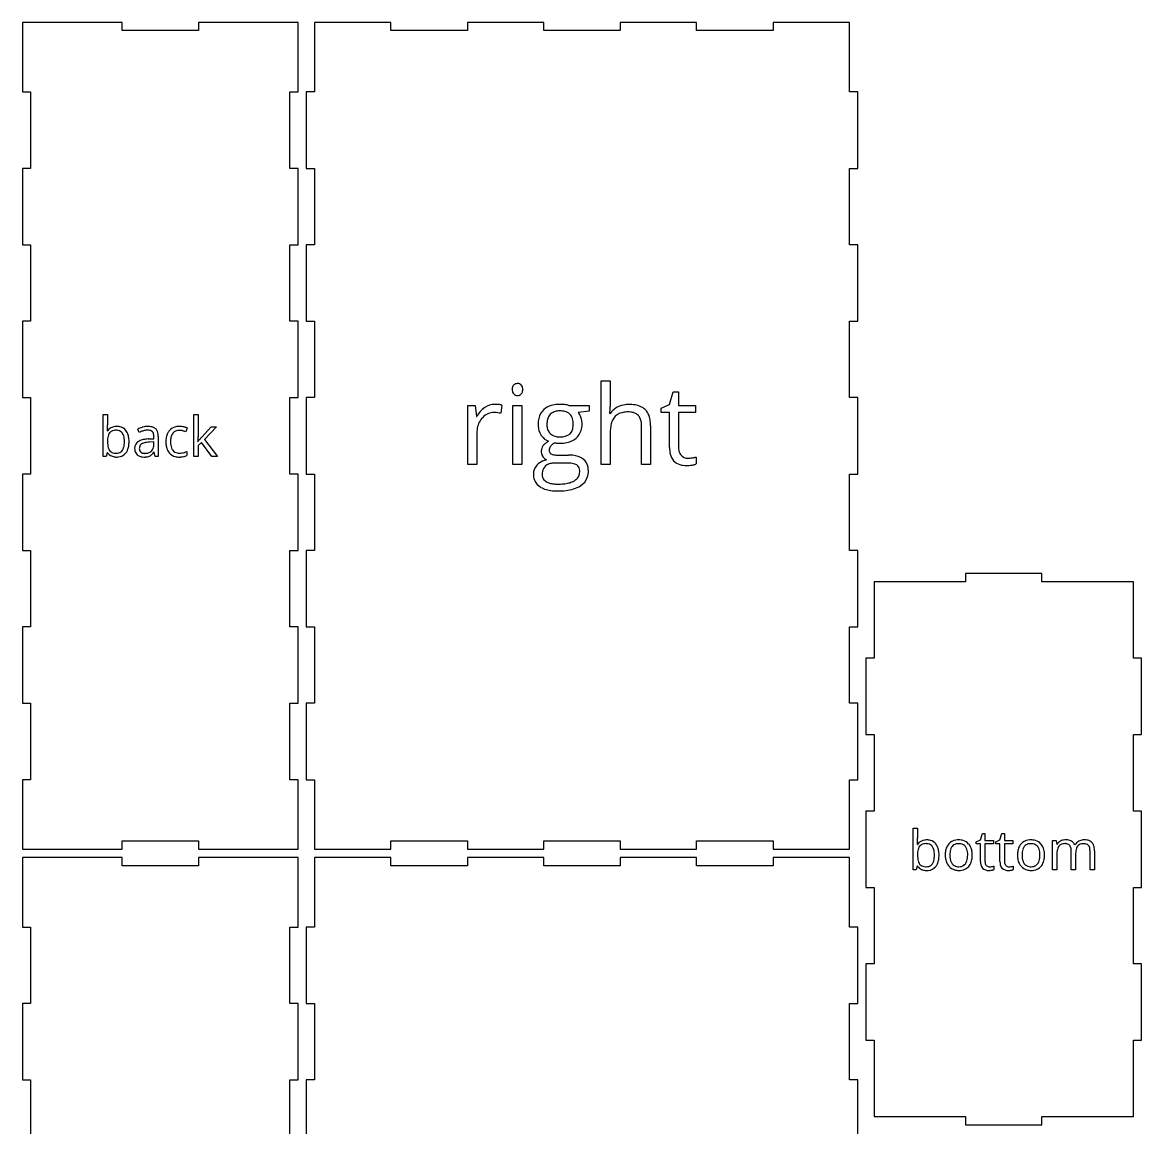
# Model space of a CAD drawing. Header units: millimetres. Extents: x 0 to 406, y 3 to 606.
# Drawn here: x 0 to 406, y 205 to 606 of the extents above; entities that cross this region are included whole.
import ezdxf

# ---------------------------------------------------------------- set-up
doc = ezdxf.new("R2010")
doc.units = ezdxf.units.MM

msp = doc.modelspace()

# ---------------------------------------------------------------- linework, layer by layer
at = {"layer": 'back_labelLayer'}
for p, q in [((29.27, 448.5), (29.27, 463.7)), ((29.27, 463.7), (30.89, 463.7)), ((30.89, 463.7), (30.89, 460)), ((62.17, 448.5), (62.17, 463.7)), ((62.17, 463.7), (63.77, 463.7)), ((63.77, 463.7), (63.77, 455.64)), ((59.79, 458.84), (59.29, 457.46)), ((65.05, 455.54), (68.51, 459.2)), ((70.43, 459.2), (66.09, 454.64)), ((68.51, 459.2), (70.43, 459.2)), ((30.81, 457.78), (30.89, 457.78)), ((42.42, 457.22), (41.92, 458.46)), ((45.91, 454.86), (47.72, 454.92)), ((47.72, 454.92), (47.72, 455.58)), ((49.31, 455.8), (49.31, 448.5)), ((47.69, 453.76), (46.06, 453.7)), ((47.69, 452.8), (47.69, 453.76)), ((63.69, 453.98), (63.77, 453.98)), ((64.99, 453.56), (63.77, 452.5)), ((63.77, 452.5), (63.77, 448.5)), ((68.77, 448.5), (64.99, 453.56)), ((66.09, 454.64), (70.73, 448.5)), ((30.43, 448.5), (29.27, 448.5)), ((30.77, 449.88), (30.43, 448.5)), ((30.89, 449.88), (30.77, 449.88)), ((47.78, 450.02), (47.71, 450.02)), ((48.11, 448.5), (47.78, 450.02)), ((49.31, 448.5), (48.11, 448.5)), ((59.63, 450.3), (59.63, 448.86)), ((63.77, 448.5), (62.17, 448.5)), ((70.73, 448.5), (68.77, 448.5))]:
    msp.add_line(p, q, dxfattribs=at)
for centre, radius, start, end in [((6.5, 459.66), 24.39, 355.7239, 358.1259), ((-2.91, 459.98), 33.8, 358.1123, 0.0484), ((33.91, 455.67), 3.69, 95.1835, 145.1109), ((34.24, 453.84), 5.54, 89.8744, 96.8145), ((34.3, 454.42), 4.95, 74.2393, 90.5624), ((34.62, 455.63), 3.71, 38.5631, 74.067), ((45.47, 451.88), 7.47, 106.3569, 118.335), ((45.79, 450.9), 8.51, 104.5162, 106.549), ((45.56, 451.87), 7.51, 90.0715, 104.6521), ((45.59, 452.53), 6.85, 81.568, 90.3249), ((45.98, 455.11), 4.24, 68.2273, 81.7494), ((46.53, 456.48), 2.76, 47.8683, 68.2934), ((56.48, 455.14), 4.2, 101.4913, 138.3134), ((56.99, 453.04), 6.36, 89.5892, 102.1788), ((57.02, 452.08), 7.32, 77.7702, 89.9475), ((56.89, 451.32), 8.09, 74.6797, 77.9578), ((57.63, 454.03), 5.28, 70.0945, 74.7387), ((58.35, 455.98), 3.21, 63.5034, 70.1861), ((58.69, 456.69), 2.41, 62.9282, 63.1884), ((10.66, 459.37), 20.22, 355.4715, 355.653), ((39.62, 454.06), 8.73, 171.0668, 177.8457), ((36.01, 454.64), 5.07, 160.8926, 171.2334), ((33.85, 455.41), 2.78, 143.3382, 161.256), ((33.33, 455.75), 2.16, 120.1403, 142.4249), ((33.64, 455.17), 2.82, 100.4469, 119.6701), ((33.98, 453.47), 4.56, 89.5731, 100.7324), ((34.04, 454.27), 3.75, 78.6781, 90.375), ((34.36, 455.62), 2.36, 35.5408, 79.8011), ((34.09, 455.43), 2.69, 32.7035, 35.5241), ((33.37, 455.02), 3.52, 15.7779, 32.0151), ((31.04, 454.33), 5.95, 6.1649, 16.0397), ((27.43, 453.92), 9.58, 359.7681, 6.3095), ((33.78, 454.97), 4.78, 16.4709, 38.4075), ((31.35, 454.21), 7.32, 5.1338, 16.7973), ((28.29, 453.88), 10.41, 359.8779, 5.4094), ((47.18, 447.46), 10.86, 112.2122, 115.9641), ((46.11, 450.15), 7.97, 103.6226, 112.432), ((46.06, 443.73), 11.13, 92.4696, 101.7065), ((45.49, 452.76), 5.28, 90.4485, 103.7666), ((45.46, 454.04), 4.01, 83.6506, 90.1753), ((46.38, 439.03), 15.83, 91.7164, 92.9096), ((45.63, 455.38), 2.65, 70.5716, 83.9929), ((45.97, 456.32), 1.65, 42.7296, 71.038), ((45.83, 456.24), 1.81, 20.4094, 41.4479), ((44.83, 455.86), 2.88, 7.8273, 20.6042), ((43.07, 455.61), 4.66, 359.6933, 8.0036), ((46.62, 456.66), 2.57, 19.2331, 46.6741), ((45.13, 456.11), 4.16, 6.3379, 19.6815), ((42.93, 455.83), 6.38, 359.8027, 6.6584), ((61, 453.84), 8.94, 169.8978, 180.3689), ((57.88, 454.42), 5.78, 153.0875, 170.1051), ((56.7, 454.98), 4.47, 138.655, 152.6853), ((59.19, 454.22), 5.44, 160.1418, 175.1368), ((56.66, 455.21), 2.72, 114.4266, 161.6633), ((56.91, 454.37), 3.6, 88.7194, 112.5668), ((56.99, 454.37), 3.59, 87.675, 89.9749), ((56.93, 453.32), 4.65, 81.691, 87.5079), ((56.64, 451.29), 6.7, 77.2999, 81.7345), ((56.24, 449.41), 8.61, 74.7801, 77.4498), ((56.62, 450.76), 7.21, 68.3294, 74.8831), ((31.98, 456.45), 31.8, 356.6325, 357.491), ((44.56, 455.89), 19.21, 357.5042, 358.3307), ((52.97, 455.66), 10.8, 358.2739, 359.8927), ((83.37, 439.01), 24.68, 139.2799, 140.4703), ((91.07, 432.39), 34.83, 138.3418, 139.2877), ((43.38, 453.87), 12.49, 177.6177, 180.0426), ((41.61, 453.82), 10.72, 179.7763, 185.7075), ((37.38, 453.38), 6.47, 185.5925, 194.2051), ((34.67, 452.68), 3.67, 193.943, 208.0218), ((33.58, 452.12), 2.44, 208.5536, 217.5605), ((34.33, 452.03), 2.33, 286.0163, 326.8497), ((33.17, 452.79), 3.72, 326.7105, 343.6662), ((31, 453.46), 5.99, 343.4171, 353.6369), ((27.72, 453.85), 9.29, 353.4935, 0.2206), ((33.96, 452.61), 4.56, 321.3161, 335.5436), ((32.5, 453.24), 6.14, 335.8306, 350.8255), ((29.19, 453.81), 9.5, 350.6563, 0.338), ((43.53, 451.57), 2.81, 115.4905, 182.3568), ((44.8, 451.43), 4.08, 179.5457, 192.6949), ((44.93, 449), 5.74, 101.3568, 117.0799), ((44.98, 451.45), 2.56, 171.2122, 180.2058), ((44.74, 451.42), 2.32, 179.5266, 192.7787), ((44.17, 451.61), 1.73, 120.9734, 172.418), ((43.95, 451.23), 1.51, 192.3264, 222.058), ((44.58, 450.98), 2.49, 113.5886, 121.6805), ((45.18, 449.54), 4.05, 102.7996, 113.2433), ((45.91, 446.44), 7.23, 96.3545, 102.9953), ((46.45, 441.8), 11.9, 91.8565, 96.4478), ((44.93, 452.42), 2.71, 314.1892, 347.427), ((43.57, 452.76), 4.12, 346.9178, 0.2824), ((42.52, 452.8), 5.16, 359.8175, 359.9994), ((61.85, 453.77), 9.8, 179.9388, 183.9815), ((59.21, 453.54), 7.15, 183.5914, 196.3539), ((56.86, 452.82), 4.69, 196.0167, 221.1349), ((62.69, 453.83), 8.96, 174.531, 180.155), ((61.58, 453.76), 7.85, 179.7041, 188.0744), ((58.75, 453.35), 4.99, 187.9315, 200.3885), ((57.22, 452.78), 3.36, 200.4184, 216.6393), ((56.58, 452.32), 2.57, 216.9695, 261.3103), ((11.08, 457.67), 52.74, 356.0329, 356.6443), ((-3.52, 458.65), 67.38, 356.0205, 356.0551), ((71.6, 448.43), 9.6, 142.3234, 144.7075), ((76.71, 444.49), 16.05, 140.4331, 142.3366), ((33.81, 451.97), 3.59, 215.585, 245.8362), ((33.49, 452.09), 2.35, 218.169, 253.8047), ((34.08, 452.6), 4.28, 245.9802, 255.5456), ((33.93, 453.43), 3.77, 253.1382, 266.8483), ((34.22, 453.22), 4.92, 255.7755, 270.3185), ((34.05, 454.87), 5.21, 266.3776, 270.0511), ((34.09, 452.89), 3.23, 269.3869, 285.8631), ((34.26, 453.8), 5.5, 269.9226, 275.5482), ((34.52, 452.16), 3.84, 274.064, 321.4081), ((43.43, 451.09), 2.66, 192.0828, 227.4521), ((43.5, 451.19), 2.79, 227.7689, 237.805), ((43.74, 451.63), 3.29, 238.3273, 258.9184), ((43.9, 451.2), 1.44, 222.5805, 229.2546), ((44.09, 451.45), 1.76, 229.7837, 254.2724), ((44.09, 453.28), 4.97, 258.672, 270.4048), ((44.36, 452.32), 2.68, 253.9397, 266.4534), ((44.13, 455.6), 7.3, 269.9539, 273.1491), ((44.44, 453.29), 3.65, 266.0782, 270.0591), ((44.48, 454.11), 4.46, 269.5792, 282.0414), ((44.25, 453.82), 5.51, 272.9335, 281.4139), ((44.6, 452.08), 3.74, 281.2979, 293.7314), ((44.8, 452.66), 2.98, 281.7121, 306.4594), ((44.87, 451.38), 2.99, 294.3933, 304.7372), ((44.95, 452.42), 2.71, 306.9881, 313.856), ((44.08, 452.51), 4.37, 304.8485, 314.8531), ((42.43, 454.19), 6.72, 314.7445, 321.7072), ((56.39, 452.47), 4.11, 221.7976, 256.802), ((56.87, 454.36), 6.06, 256.4244, 270.489), ((56.87, 453.64), 3.92, 260.1359, 270.2692), ((56.85, 456.51), 6.79, 270.2658, 286.2891), ((56.93, 457.19), 8.89, 269.9655, 272.8643), ((57.07, 455.11), 6.8, 272.598, 282.1879), ((57.54, 452.97), 4.61, 282.0344, 296.9455), ((56.44, 458.05), 8.38, 286.0461, 292.3654)]:
    msp.add_arc(centre, radius, start, end, dxfattribs=at)
at = {"layer": 'back_outsideCutPath'}
for p, q in [((0, 606), (0, 580.76)), ((8.41, 606), (0, 606)), ((36.14, 606), (8.41, 606)), ((36.14, 603), (36.14, 606)), ((100, 606), (63.86, 606)), ((63.86, 606), (63.86, 603)), ((100, 580.76), (100, 606)), ((63.86, 603), (36.14, 603)), ((0, 580.76), (3, 580.76)), ((3, 580.76), (3, 553.03)), ((97, 553.03), (97, 580.76)), ((97, 580.76), (100, 580.76)), ((3, 553.03), (0, 553.03)), ((0, 553.03), (0, 525.31)), ((100, 553.03), (97, 553.03)), ((100, 525.31), (100, 553.03)), ((0, 525.31), (3, 525.31)), ((3, 525.31), (3, 497.59)), ((97, 497.59), (97, 525.31)), ((97, 525.31), (100, 525.31)), ((3, 497.59), (0, 497.59)), ((0, 497.59), (0, 469.86)), ((100, 497.59), (97, 497.59)), ((100, 469.86), (100, 497.59)), ((0, 469.86), (3, 469.86)), ((3, 469.86), (3, 442.14)), ((97, 442.14), (97, 469.86)), ((97, 469.86), (100, 469.86)), ((3, 442.14), (0, 442.14)), ((0, 442.14), (0, 414.41)), ((100, 442.14), (97, 442.14)), ((100, 414.41), (100, 442.14)), ((0, 414.41), (3, 414.41)), ((3, 414.41), (3, 386.69)), ((97, 386.69), (97, 414.41)), ((97, 414.41), (100, 414.41)), ((3, 386.69), (0, 386.69)), ((0, 386.69), (0, 358.97)), ((100, 386.69), (97, 386.69)), ((100, 358.97), (100, 386.69)), ((0, 358.97), (3, 358.97)), ((3, 358.97), (3, 331.24)), ((97, 331.24), (97, 358.97)), ((97, 358.97), (100, 358.97)), ((3, 331.24), (0, 331.24)), ((0, 331.24), (0, 306)), ((100, 331.24), (97, 331.24)), ((100, 306), (100, 331.24)), ((36.14, 306), (36.14, 309)), ((36.14, 309), (63.86, 309)), ((63.86, 309), (63.86, 306)), ((0, 306), (36.14, 306)), ((63.86, 306), (91.59, 306)), ((91.59, 306), (100, 306))]:
    msp.add_line(p, q, dxfattribs=at)
at = {"layer": 'bottom_labelLayer'}
for p, q in [((323.1, 298.5), (323.1, 313.7)), ((323.1, 313.7), (324.72, 313.7)), ((324.72, 313.7), (324.72, 310)), ((346.02, 308.72), (347.55, 309.4)), ((346.02, 307.94), (346.02, 308.72)), ((347.55, 309.4), (348.24, 311.68)), ((348.24, 311.68), (349.17, 311.68)), ((349.17, 311.68), (349.17, 309.2)), ((349.17, 309.2), (352.28, 309.2)), ((352.28, 309.2), (352.28, 307.94)), ((353.08, 308.72), (354.61, 309.4)), ((353.08, 307.94), (353.08, 308.72)), ((354.61, 309.4), (355.3, 311.68)), ((355.3, 311.68), (356.23, 311.68)), ((356.23, 311.68), (356.23, 309.2)), ((356.23, 309.2), (359.34, 309.2)), ((359.34, 309.2), (359.34, 307.94)), ((373.64, 298.5), (373.64, 309.2)), ((373.64, 309.2), (374.96, 309.2)), ((374.96, 309.2), (375.22, 307.74)), ((324.64, 307.78), (324.72, 307.78)), ((347.55, 307.94), (346.02, 307.94)), ((347.55, 301.58), (347.55, 307.94)), ((352.28, 307.94), (349.17, 307.94)), ((349.17, 307.94), (349.17, 301.64)), ((354.61, 307.94), (353.08, 307.94)), ((354.61, 301.58), (354.61, 307.94)), ((359.34, 307.94), (356.23, 307.94)), ((356.23, 307.94), (356.23, 301.64)), ((375.22, 307.74), (375.3, 307.74)), ((380.45, 298.5), (380.45, 305.46)), ((381.74, 307.58), (381.82, 307.58)), ((387.28, 298.5), (387.28, 305.46)), ((388.9, 305.48), (388.9, 298.5)), ((375.26, 304.12), (375.26, 298.5)), ((382.07, 304.48), (382.07, 298.5)), ((324.26, 298.5), (323.1, 298.5)), ((324.6, 299.88), (324.26, 298.5)), ((324.72, 299.88), (324.6, 299.88)), ((352.36, 299.84), (352.36, 298.6)), ((359.42, 299.84), (359.42, 298.6)), ((375.26, 298.5), (373.64, 298.5)), ((382.07, 298.5), (380.45, 298.5)), ((388.9, 298.5), (387.28, 298.5))]:
    msp.add_line(p, q, dxfattribs=at)
for centre, radius, start, end in [((300.33, 309.66), 24.39, 355.7239, 358.1259), ((290.92, 309.98), 33.8, 358.1123, 0.0484), ((327.74, 305.67), 3.69, 95.1835, 145.1109), ((328.07, 303.84), 5.54, 89.8744, 96.8145), ((328.13, 304.42), 4.95, 74.2393, 90.5624), ((328.46, 305.63), 3.71, 38.5631, 74.067), ((339.25, 305.07), 4.29, 99.1759, 137.9833), ((339.67, 303.1), 6.3, 89.7326, 100.076), ((339.76, 303.95), 5.45, 73.5223, 90.5692), ((340.07, 305.11), 4.24, 41.1446, 73.2134), ((365.46, 305.07), 4.29, 99.1759, 137.9833), ((365.87, 303.1), 6.3, 89.7326, 100.076), ((365.96, 303.95), 5.45, 73.5223, 90.5692), ((366.28, 305.11), 4.24, 41.1446, 73.2134), ((378.04, 306.12), 3.19, 117.121, 149.5424), ((378.37, 305.55), 3.85, 93.8343, 117.5072), ((378.46, 304.75), 4.65, 89.9662, 94.2831), ((378.51, 304.09), 5.31, 77.5572, 90.5513), ((379, 306.21), 3.13, 52.7027, 78.0054), ((379.18, 306.54), 2.77, 22.2098, 51.4971), ((384.76, 305.9), 3.38, 119.4042, 150.1829), ((385.13, 305.33), 4.07, 118.2585, 120.063), ((385.13, 305.29), 4.1, 95.8635, 117.9693), ((385.27, 304.28), 5.12, 89.9197, 96.2618), ((385.31, 303.76), 5.64, 79.9361, 90.3804), ((385.69, 305.8), 3.57, 62.9723, 80.1665), ((386.08, 306.6), 2.67, 44.229, 62.6229), ((304.49, 309.37), 20.22, 355.4715, 355.653), ((333.45, 304.06), 8.73, 171.0668, 177.8457), ((329.84, 304.64), 5.07, 160.8926, 171.2334), ((327.68, 305.41), 2.78, 143.3382, 161.256), ((327.16, 305.75), 2.16, 120.1403, 142.4249), ((327.47, 305.17), 2.82, 100.4469, 119.6701), ((327.81, 303.47), 4.56, 89.5731, 100.7324), ((327.87, 304.27), 3.75, 78.6781, 90.375), ((328.19, 305.62), 2.36, 35.5408, 79.8011), ((327.92, 305.43), 2.69, 32.7035, 35.5241), ((327.2, 305.02), 3.52, 15.7779, 32.0151), ((324.87, 304.33), 5.95, 6.1649, 16.0397), ((321.27, 303.92), 9.58, 359.7681, 6.3095), ((327.61, 304.97), 4.78, 16.4709, 38.4075), ((325.18, 304.21), 7.32, 5.1338, 16.7973), ((322.12, 303.88), 10.41, 359.8779, 5.4094), ((343.18, 303.92), 8.42, 169.2443, 180.3881), ((340.32, 304.48), 5.5, 150.7112, 169.4695), ((339.41, 304.95), 4.48, 138.176, 150.2287), ((345.01, 303.9), 8.57, 173.0086, 180.2464), ((341.91, 304.29), 5.44, 162.0653, 173.1675), ((339.92, 304.96), 3.35, 142.9026, 162.375), ((339.29, 305.4), 2.58, 103.4685, 142.3119), ((339.62, 304.16), 3.86, 89.4806, 103.8805), ((339.67, 303.93), 4.09, 79.3454, 90.3175), ((339.99, 305.32), 2.67, 37.9578, 80.4006), ((339.44, 304.93), 3.34, 20.0257, 37.4351), ((337.79, 304.33), 5.1, 7.744, 20.069), ((334.83, 303.9), 8.09, 359.7076, 7.8973), ((339.46, 304.59), 5.05, 13.5014, 41.0703), ((337.11, 303.97), 7.48, 1.1277, 13.88), ((369.38, 303.92), 8.42, 169.2443, 180.3881), ((366.52, 304.48), 5.5, 150.7112, 169.4695), ((365.61, 304.95), 4.48, 138.176, 150.2287), ((371.21, 303.9), 8.57, 173.0086, 180.2464), ((368.11, 304.29), 5.44, 162.0653, 173.1675), ((366.12, 304.96), 3.35, 142.9026, 162.375), ((365.49, 305.4), 2.58, 103.4685, 142.3119), ((365.82, 304.16), 3.86, 89.4806, 103.8805), ((365.88, 303.93), 4.09, 79.3454, 90.3175), ((366.19, 305.32), 2.67, 37.9578, 80.4006), ((365.64, 304.93), 3.34, 20.0257, 37.4351), ((363.99, 304.33), 5.1, 7.744, 20.069), ((361.03, 303.9), 8.09, 359.7076, 7.8973), ((365.67, 304.59), 5.05, 13.5014, 41.0703), ((363.31, 303.97), 7.48, 1.1277, 13.88), ((383.41, 304.26), 8.15, 171.3042, 178.3501), ((380.12, 304.77), 4.82, 161.0235, 171.4469), ((378.14, 305.48), 2.72, 143.077, 161.3914), ((377.65, 305.81), 2.12, 123.702, 142.3022), ((377.86, 305.44), 2.55, 101.1546, 123.0656), ((378.17, 304), 4.03, 89.5573, 101.4832), ((378.2, 304.23), 3.8, 85.5238, 90.0794), ((378.31, 305.33), 2.69, 72.3601, 85.9562), ((378.62, 306.27), 1.7, 41.0611, 72.8993), ((378.41, 306.12), 1.96, 20.7071, 40.0217), ((377.43, 305.75), 3, 7.9865, 20.795), ((375.67, 305.49), 4.78, 359.6948, 8.1472), ((389.2, 304.52), 7.13, 172.3777, 180.1829), ((386.5, 304.89), 4.4, 160.8732, 172.5272), ((384.88, 305.47), 2.68, 140.9765, 161.1699), ((384.45, 305.78), 2.15, 122.3597, 140.2884), ((384.69, 305.35), 2.63, 101.0032, 121.7841), ((385, 303.85), 4.17, 89.5621, 101.2962), ((385.04, 304.26), 3.76, 85.8144, 90.0685), ((385.14, 305.33), 2.69, 72.6395, 86.2568), ((385.45, 306.26), 1.71, 41.0408, 73.1793), ((385.23, 306.12), 1.96, 20.7071, 40.0217), ((384.26, 305.75), 3, 7.9865, 20.795), ((382.5, 305.49), 4.78, 359.6948, 8.1472), ((385.97, 306.55), 2.79, 19.5612, 43.3161), ((384.27, 305.91), 4.6, 7.5042, 19.9645), ((381.46, 305.52), 7.44, 359.7107, 7.6907), ((337.21, 303.87), 12.49, 177.6177, 180.0426), ((335.44, 303.82), 10.72, 179.7763, 185.7075), ((331.21, 303.38), 6.47, 185.5925, 194.2051), ((328.51, 302.68), 3.67, 193.943, 208.0218), ((327.41, 302.12), 2.44, 208.5536, 217.5605), ((327.32, 302.09), 2.35, 218.169, 253.8047), ((328.16, 302.03), 2.33, 286.0163, 326.8497), ((327, 302.79), 3.72, 326.7105, 343.6662), ((324.83, 303.46), 5.99, 343.4171, 353.6369), ((321.56, 303.85), 9.29, 353.4935, 0.2206), ((327.79, 302.61), 4.56, 321.3161, 335.5436), ((326.33, 303.24), 6.14, 335.8306, 350.8255), ((323.02, 303.81), 9.5, 350.6563, 0.338), ((342.87, 303.83), 8.11, 179.7745, 189.0933), ((340.79, 303.48), 6, 188.9103, 205.3171), ((340.17, 303.22), 5.33, 205.656, 208.4461), ((339.37, 302.73), 4.39, 207.7947, 238.6758), ((344.65, 303.82), 8.21, 179.706, 187.9161), ((341.64, 303.39), 5.17, 187.7639, 200.0977), ((339.98, 302.78), 3.4, 200.0846, 216.9132), ((339.37, 302.35), 2.66, 217.301, 261.7099), ((340.01, 302.32), 2.62, 284.5662, 322.6334), ((339.31, 302.83), 3.48, 323.0089, 342.6391), ((337.32, 303.48), 5.58, 342.3616, 353.7537), ((334.37, 303.83), 8.54, 353.5363, 0.2014), ((339.91, 302.79), 4.52, 318.144, 329.7566), ((339.04, 303.24), 5.5, 330.2507, 349.4116), ((336.22, 303.81), 8.37, 349.1762, 0.3863), ((335.08, 303.86), 9.51, 359.9919, 1.5419), ((352.65, 301.52), 5.1, 179.3551, 192.8478), ((352.44, 301.62), 3.26, 179.6417, 189.7506), ((351.29, 301.42), 2.09, 189.548, 205.7873), ((350.81, 301.2), 1.57, 206.1294, 221.4084), ((359.71, 301.52), 5.1, 179.3551, 192.8478), ((359.5, 301.62), 3.26, 179.6417, 189.7506), ((358.35, 301.42), 2.09, 189.548, 205.7873), ((357.87, 301.2), 1.57, 206.1294, 221.4084), ((369.07, 303.83), 8.11, 179.7745, 189.0933), ((366.99, 303.48), 6, 188.9103, 205.3171), ((366.37, 303.22), 5.33, 205.656, 208.4461), ((365.57, 302.73), 4.39, 207.7947, 238.6758), ((370.85, 303.82), 8.21, 179.706, 187.9161), ((367.84, 303.39), 5.17, 187.7639, 200.0977), ((366.18, 302.78), 3.4, 200.0846, 216.9132), ((365.57, 302.35), 2.66, 217.301, 261.7099), ((366.21, 302.32), 2.62, 284.5662, 322.6334), ((365.51, 302.83), 3.48, 323.0089, 342.6391), ((363.52, 303.48), 5.58, 342.3616, 353.7537), ((360.58, 303.83), 8.54, 353.5363, 0.2014), ((366.11, 302.79), 4.52, 318.144, 329.7566), ((365.24, 303.24), 5.5, 330.2507, 349.4116), ((362.42, 303.81), 8.37, 349.1762, 0.3863), ((361.28, 303.86), 9.51, 359.9919, 1.5419), ((386.54, 304.12), 11.29, 178.0976, 180.0253), ((390.94, 304.48), 8.87, 179.8932, 180.0008), ((327.64, 301.97), 3.59, 215.585, 245.8362), ((327.91, 302.6), 4.28, 245.9802, 255.5456), ((327.76, 303.43), 3.77, 253.1382, 266.8483), ((328.05, 303.22), 4.92, 255.7755, 270.3185), ((327.88, 304.87), 5.21, 266.3776, 270.0511), ((327.92, 302.89), 3.23, 269.3869, 285.8631), ((328.09, 303.8), 5.5, 269.9226, 275.5482), ((328.35, 302.16), 3.84, 274.064, 321.4081), ((339.42, 302.84), 4.51, 238.8115, 253.2428), ((339.59, 303.51), 5.21, 253.5437, 270.4182), ((339.65, 303.69), 4.03, 260.5033, 270.2477), ((339.66, 304.6), 6.29, 269.7503, 279.8033), ((339.71, 303.43), 3.77, 269.4482, 284.7256), ((340.06, 302.67), 4.32, 278.8959, 317.9979), ((350.09, 300.83), 2.45, 190.3818, 253.8772), ((350.59, 302.54), 4.23, 253.7848, 270.8853), ((350.76, 301.16), 1.51, 221.5949, 262.3505), ((350.89, 301.81), 2.17, 261.3266, 270.1913), ((350.66, 302.46), 4.16, 270.0034, 270.7606), ((350.63, 303.36), 5.05, 270.8932, 275.5484), ((350.9, 304.97), 5.32, 269.8803, 278.3028), ((350.45, 305.32), 7.03, 275.526, 279.294), ((350.61, 304.37), 6.06, 279.1862, 280.1143), ((350.95, 304.56), 4.91, 278.4159, 279.0077), ((350.88, 302.9), 4.56, 280.007, 283.3735), ((350.36, 308.37), 8.77, 278.959, 280.5104), ((351.29, 301.2), 2.82, 283.307, 288.1198), ((350.93, 305.31), 5.66, 280.4848, 282.6268), ((351.43, 303.1), 3.39, 282.5876, 285.5795), ((351.68, 300.04), 1.59, 287.9888, 295.3048), ((351.68, 302.17), 2.43, 285.7232, 286.2567), ((357.15, 300.83), 2.45, 190.3818, 253.8772), ((357.65, 302.54), 4.23, 253.7848, 270.8853), ((357.82, 301.16), 1.51, 221.5949, 262.3505), ((357.95, 301.81), 2.17, 261.3266, 270.1913), ((357.72, 302.46), 4.16, 270.0034, 270.7606), ((357.69, 303.36), 5.05, 270.8932, 275.5484), ((357.96, 304.97), 5.32, 269.8803, 278.3028), ((357.51, 305.32), 7.03, 275.526, 279.294), ((357.67, 304.37), 6.06, 279.1862, 280.1143), ((358.01, 304.56), 4.91, 278.4159, 279.0077), ((357.95, 302.9), 4.56, 280.007, 283.3735), ((357.42, 308.37), 8.77, 278.959, 280.5104), ((358.35, 301.2), 2.82, 283.307, 288.1198), ((357.99, 305.31), 5.66, 280.4848, 282.6268), ((358.49, 303.1), 3.39, 282.5876, 285.5795), ((358.74, 300.04), 1.59, 287.9888, 295.3048), ((358.74, 302.17), 2.43, 285.7232, 286.2567), ((365.62, 302.84), 4.51, 238.8115, 253.2428), ((365.8, 303.51), 5.21, 253.5437, 270.4182), ((365.86, 303.69), 4.03, 260.5033, 270.2477), ((365.86, 304.6), 6.29, 269.7503, 279.8033), ((365.91, 303.43), 3.77, 269.4482, 284.7256), ((366.26, 302.67), 4.32, 278.8959, 317.9979)]:
    msp.add_arc(centre, radius, start, end, dxfattribs=at)
at = {"layer": 'bottom_outsideCutPath'}
for p, q in [((369.86, 406), (342.14, 406)), ((342.14, 406), (342.14, 403)), ((369.86, 403), (369.86, 406)), ((309, 403), (309, 375.31)), ((314.41, 403), (309, 403)), ((342.14, 403), (314.41, 403)), ((403, 403), (369.86, 403)), ((403, 375.31), (403, 403)), ((309, 375.31), (306, 375.31)), ((306, 375.31), (306, 347.59)), ((406, 375.31), (403, 375.31)), ((406, 347.59), (406, 375.31)), ((306, 347.59), (309, 347.59)), ((309, 347.59), (309, 319.86)), ((403, 319.86), (403, 347.59)), ((403, 347.59), (406, 347.59)), ((309, 319.86), (306, 319.86)), ((306, 319.86), (306, 292.14)), ((406, 319.86), (403, 319.86)), ((406, 292.14), (406, 319.86)), ((306, 292.14), (309, 292.14)), ((309, 292.14), (309, 264.41)), ((403, 264.41), (403, 292.14)), ((403, 292.14), (406, 292.14)), ((309, 264.41), (306, 264.41)), ((306, 264.41), (306, 236.69)), ((406, 264.41), (403, 264.41)), ((406, 236.69), (406, 264.41)), ((306, 236.69), (309, 236.69)), ((309, 236.69), (309, 209)), ((403, 209), (403, 236.69)), ((403, 236.69), (406, 236.69)), ((309, 209), (342.14, 209)), ((342.14, 209), (342.14, 206)), ((369.86, 206), (369.86, 209)), ((369.86, 209), (397.59, 209)), ((397.59, 209), (403, 209)), ((342.14, 206), (369.86, 206))]:
    msp.add_line(p, q, dxfattribs=at)
at = {"layer": 'front_outsideCutPath'}
for p, q in [((0, 303), (0, 277.76)), ((8.41, 303), (0, 303)), ((36.14, 303), (8.41, 303)), ((36.14, 300), (36.14, 303)), ((100, 303), (63.86, 303)), ((63.86, 303), (63.86, 300)), ((100, 277.76), (100, 303)), ((63.86, 300), (36.14, 300)), ((0, 277.76), (3, 277.76)), ((3, 277.76), (3, 250.03)), ((97, 250.03), (97, 277.76)), ((97, 277.76), (100, 277.76)), ((3, 250.03), (0, 250.03)), ((0, 250.03), (0, 222.31)), ((100, 250.03), (97, 250.03)), ((100, 222.31), (100, 250.03)), ((0, 222.31), (3, 222.31)), ((3, 222.31), (3, 194.59)), ((97, 194.59), (97, 222.31)), ((97, 222.31), (100, 222.31))]:
    msp.add_line(p, q, dxfattribs=at)
at = {"layer": 'left_outsideCutPath'}
for p, q in [((106, 303), (106, 277.76)), ((133.69, 303), (106, 303)), ((133.69, 300), (133.69, 303)), ((189.14, 303), (161.41, 303)), ((161.41, 303), (161.41, 300)), ((189.14, 300), (189.14, 303)), ((244.59, 303), (216.86, 303)), ((216.86, 303), (216.86, 300)), ((244.59, 300), (244.59, 303)), ((300, 303), (272.31, 303)), ((272.31, 303), (272.31, 300)), ((300, 277.76), (300, 303)), ((161.41, 300), (133.69, 300)), ((216.86, 300), (189.14, 300)), ((272.31, 300), (244.59, 300)), ((106, 277.76), (103, 277.76)), ((103, 277.76), (103, 250.03)), ((303, 277.76), (300, 277.76)), ((303, 250.03), (303, 277.76)), ((103, 250.03), (106, 250.03)), ((106, 250.03), (106, 222.31)), ((300, 222.31), (300, 250.03)), ((300, 250.03), (303, 250.03)), ((106, 222.31), (103, 222.31)), ((103, 222.31), (103, 194.59)), ((303, 222.31), (300, 222.31)), ((303, 194.59), (303, 222.31))]:
    msp.add_line(p, q, dxfattribs=at)
at = {"layer": 'right_labelLayer'}
for p, q in [((209.98, 445.61), (209.98, 476)), ((209.98, 476), (213.22, 476)), ((213.22, 476), (213.22, 466.8)), ((234.77, 467.41), (236.13, 471.98)), ((236.13, 471.98), (238.01, 471.98)), ((238.01, 471.98), (238.01, 467.02)), ((161.62, 445.61), (161.62, 467.02)), ((161.62, 467.02), (164.3, 467.02)), ((164.3, 467.02), (164.67, 463.05)), ((173.95, 467.17), (173.5, 464.16)), ((177.95, 445.61), (177.95, 467.02)), ((177.95, 467.02), (181.19, 467.02)), ((181.19, 467.02), (181.19, 445.61)), ((198.19, 467.02), (205.59, 467.02)), ((205.59, 467.02), (205.59, 464.96)), ((231.7, 466.06), (234.77, 467.41)), ((238.01, 467.02), (244.22, 467.02)), ((244.22, 467.02), (244.22, 464.5)), ((164.67, 463.05), (164.83, 463.05)), ((205.59, 464.96), (201.62, 464.5)), ((213.07, 464.05), (213.26, 464.05)), ((231.7, 464.5), (231.7, 466.06)), ((234.77, 464.5), (231.7, 464.5)), ((234.77, 451.76), (234.77, 464.5)), ((244.22, 464.5), (238.01, 464.5)), ((238.01, 464.5), (238.01, 451.9)), ((224.63, 445.61), (224.63, 459.46)), ((227.87, 459.57), (227.87, 445.61)), ((164.87, 457.09), (164.87, 445.61)), ((213.22, 456.8), (213.22, 445.61)), ((194.32, 449.01), (198.11, 449.01)), ((244.38, 448.29), (244.38, 445.8)), ((164.87, 445.61), (161.62, 445.61)), ((181.19, 445.61), (177.95, 445.61)), ((197.07, 446.1), (193.19, 446.1)), ((213.22, 445.61), (209.98, 445.61)), ((227.87, 445.61), (224.63, 445.61))]:
    msp.add_line(p, q, dxfattribs=at)
for centre, radius, start, end in [((181.27, 472.84), 3.59, 170.8452, 180.3545), ((181.51, 472.81), 3.83, 179.8806, 185.3687), ((180.32, 472.68), 2.64, 184.9925, 198.204), ((179.93, 473.06), 2.23, 155.9679, 171.0516), ((179.41, 472.37), 1.67, 197.7934, 224.8942), ((179.27, 473.35), 1.52, 133.788, 155.9172), ((179.51, 473.09), 1.87, 92.6446, 133.471), ((179.51, 472.47), 1.82, 225.1301, 249.9002), ((179.59, 472.49), 2.47, 89.9692, 93.7642), ((179.62, 473.05), 1.91, 46.3708, 90.8879), ((179.62, 472.54), 1.89, 269.1788, 314.2807), ((179.81, 473.25), 1.64, 17.7252, 46.4473), ((179.85, 472.33), 1.58, 313.6153, 332.2678), ((179.37, 472.57), 2.11, 332.6322, 350.0705), ((178.92, 472.95), 2.57, 4.9428, 18.1901), ((178.15, 472.79), 3.35, 349.8345, 0.3891), ((177.8, 472.82), 3.71, 359.8847, 5.3181), ((171.35, 460.94), 6.46, 89.6797, 124.4406), ((171.42, 452.52), 14.88, 84.9923, 90.1281), ((171.78, 456.53), 10.86, 78.4892, 85.0266), ((179.57, 472.71), 2.06, 250.5, 270.5979), ((193.75, 460.35), 6.89, 106.2189, 131.5378), ((194.8, 456.94), 10.45, 93.633, 106.5409), ((195.14, 453.09), 14.32, 89.938, 94.0268), ((195.2, 454.98), 12.43, 82.5852, 90.185), ((195.58, 457.92), 9.47, 74.0089, 82.5694), ((219.69, 459.02), 8.32, 96.6653, 116.3783), ((220, 456.84), 10.52, 89.8927, 96.9959), ((220.1, 454.21), 13.15, 80.6863, 90.3537), ((220.92, 459.03), 8.27, 65.6023, 80.8844), ((174.37, 457.68), 10.95, 139.4139, 150.6033), ((172.4, 459.36), 8.36, 124.2322, 139.4161), ((171.12, 458.84), 5.62, 89.6335, 137.0881), ((171.15, 456.85), 7.6, 87.3436, 89.966), ((171.01, 454.51), 9.95, 81.5884, 87.1916), ((170.39, 450.22), 14.29, 77.4454, 81.636), ((193.33, 460.95), 6.16, 132.3288, 167.3341), ((194.29, 461.09), 3.89, 135.584, 163.0016), ((194.14, 461.17), 3.73, 122.5211, 134.9967), ((194.49, 460.56), 4.43, 101.0621, 121.9739), ((194.97, 458.24), 6.8, 89.5859, 101.3334), ((195.11, 457.99), 7.05, 76.1095, 90.7028), ((196.01, 461.24), 3.68, 13.9536, 77.6674), ((197.49, 461.23), 5.27, 29.4584, 38.3577), ((195.34, 460), 7.75, 23.1845, 29.5422), ((193.28, 459.09), 10, 21.2507, 23.3489), ((200.51, 465.82), 12.68, 351.9713, 354.9619), ((193.97, 466.39), 19.25, 354.9829, 357.8944), ((184.06, 466.77), 29.17, 357.8674, 0.0683), ((218.76, 460.61), 6.48, 119.8316, 147.9726), ((218.24, 459.88), 4.54, 118.4551, 139.6706), ((219.54, 459.41), 7.91, 116.6658, 120.4183), ((218.94, 458.49), 6.1, 100.1068, 118.0847), ((219.64, 454.84), 9.81, 89.592, 100.3595), ((219.73, 456.06), 8.6, 84.0198, 90.1511), ((220.06, 458.83), 5.81, 71.0828, 84.3691), ((220.78, 460.85), 3.66, 43.3791, 71.5386), ((220.59, 460.77), 3.86, 22.7024, 42.342), ((221.91, 461.25), 5.84, 46.7401, 65.4131), ((221.97, 461.46), 5.65, 19.2204, 45.7661), ((218.72, 460.25), 9.12, 6.4734, 19.6468), ((172.3, 457.49), 7.4, 138.9576, 174.5422), ((172.5, 457.29), 7.69, 135.6209, 138.8377), ((196.44, 460.16), 9.37, 166.8196, 180.4839), ((195.25, 460.08), 8.18, 179.976, 183.6207), ((193.78, 459.91), 6.7, 183.0161, 212.3123), ((198.8, 460.17), 8.53, 175.3394, 180.0864), ((196.6, 460.11), 6.33, 179.5618, 191.6529), ((196.34, 460.42), 6.05, 162.5912, 175.7343), ((194.4, 459.64), 4.08, 191.3555, 213.366), ((192.86, 460.32), 6.97, 359.1806, 15.0432), ((193.26, 460.13), 6.57, 345.4362, 0.7466), ((196.78, 460.48), 6.24, 6.8505, 20.9872), ((195.6, 460.14), 7.43, 342.565, 0.5958), ((195.02, 460.24), 8.01, 359.8711, 7.0432), ((228.74, 457.05), 15.51, 171.3202, 178.3407), ((222.69, 458.01), 9.38, 160.1567, 171.5313), ((218.95, 459.39), 5.39, 140.6208, 160.5049), ((218.86, 460.05), 5.73, 8.4932, 22.658), ((215.47, 459.51), 9.16, 359.6714, 8.6877), ((213.85, 459.62), 14.02, 359.7945, 6.7744), ((174.71, 457.11), 9.84, 173.6908, 180.0883), ((194.06, 460.11), 7.04, 212.4714, 215.8876), ((193, 459.26), 5.68, 215.1641, 247.4748), ((193.88, 459.33), 3.47, 213.9574, 227.7972), ((194.33, 459.89), 4.19, 228.2621, 254.7341), ((194.92, 461.9), 6.29, 254.4016, 267.4349), ((195.08, 463.96), 8.35, 267.0154, 270.0323), ((195.18, 462.67), 7.06, 269.2257, 284.3773), ((196.14, 459.32), 3.58, 282.7797, 346.4829), ((196.2, 460.66), 7.19, 284.9316, 310.6223), ((196.97, 459.76), 6.01, 310.6098, 342.0924), ((234.15, 456.81), 20.93, 178.108, 180.023), ((191.93, 450.29), 3.71, 161.7226, 180.4843), ((191.52, 450.4), 3.29, 144.4963, 161.3351), ((192.61, 449.59), 4.64, 132.7259, 144.148), ((194.35, 447.73), 7.19, 125.2213, 132.8656), ((196.1, 445.3), 10.18, 121.2353, 125.3795), ((193.55, 450.74), 2.44, 147.5369, 180.2592), ((192.8, 450.71), 1.68, 179.2919, 198.3581), ((194.35, 450.2), 3.4, 128.0882, 147.14), ((195.84, 448.36), 5.77, 117.3935, 128.4095), ((194.79, 462.13), 8.8, 259.4964, 263.3904), ((194.96, 463.74), 10.42, 263.4837, 270.1271), ((194.99, 467.41), 14.08, 269.9692, 272.9312), ((195.24, 464.03), 10.7, 272.5335, 285.258), ((244.96, 451.65), 10.19, 179.3551, 192.8478), ((244.54, 451.86), 6.53, 179.6417, 189.7506), ((242.23, 451.45), 4.19, 189.548, 205.7873), ((190.87, 441.59), 5.66, 113.8121, 138.3496), ((191.95, 450.26), 3.72, 179.9836, 182.9377), ((191.23, 450.18), 3.01, 182.1767, 215.3416), ((191.87, 439.45), 8.02, 102.2871, 114.1173), ((192.03, 450.76), 3.99, 215.465, 217.1749), ((191.55, 450.35), 3.36, 216.5862, 245.4969), ((192.48, 450.62), 1.36, 199.2292, 239.5691), ((192.74, 450.98), 1.8, 238.2202, 239.8454), ((192.95, 451.41), 2.27, 240.7303, 254.5027), ((193.57, 453.55), 4.5, 254.1637, 262.2123), ((194.06, 456.98), 7.97, 262.0556, 267.2083), ((194.3, 461.34), 12.33, 267.092, 270.0863), ((198.18, 435.74), 13.27, 81.5744, 90.306), ((198.91, 440.48), 8.47, 68.3671, 81.7399), ((199.86, 442.91), 5.86, 52.188, 68.2501), ((200.52, 443.81), 4.74, 8.6201, 51.8983), ((239.84, 450.26), 4.9, 190.3818, 253.8772), ((241.29, 451.01), 3.14, 206.1295, 221.4084), ((241.18, 450.93), 3.01, 221.5949, 262.3505), ((241.43, 452.23), 4.33, 261.3266, 270.1913), ((241.47, 458.54), 10.65, 269.8804, 278.3028), ((241.57, 457.71), 9.81, 278.4154, 279.0081), ((240.38, 465.35), 17.54, 278.9589, 280.5105), ((241.51, 459.24), 11.32, 280.4848, 282.6268), ((242.51, 454.8), 6.78, 282.5876, 285.5795), ((243.01, 452.96), 4.87, 285.7241, 286.2566), ((190.35, 442.06), 4.96, 138.3916, 181.0053), ((193.71, 442.05), 5.19, 168.2581, 180.382), ((191.98, 442.46), 3.42, 130.7945, 169.0413), ((192.21, 442.16), 3.8, 117.2304, 130.5023), ((192.67, 441.19), 4.86, 99.8103, 116.823), ((193.14, 438.65), 7.45, 89.6435, 100.0209), ((197.12, 425.47), 20.63, 86.5054, 90.1399), ((197.65, 433.88), 12.21, 81.4172, 86.5757), ((198.51, 439.46), 6.56, 73.41, 81.5907), ((199.53, 442.79), 3.08, 58.9972, 73.8586), ((200.03, 443.69), 2.04, 31.5095, 58.0778), ((198.65, 442.94), 3.54, 319.0765, 1.1407), ((199.5, 443.39), 2.66, 10.6609, 30.9362), ((197.8, 443.05), 4.39, 359.5461, 10.9905), ((198.3, 443.2), 7.02, 340.5269, 0.7202), ((198.19, 443.32), 7.12, 359.7431, 9.7326), ((240.85, 453.69), 8.47, 253.7848, 270.8853), ((240.98, 453.53), 8.31, 270.0031, 270.7604), ((240.93, 455.32), 10.11, 270.8932, 275.5484), ((240.55, 459.25), 14.05, 275.526, 279.294), ((240.89, 457.36), 12.13, 279.1864, 280.1142), ((241.43, 454.4), 9.13, 280.007, 283.3735), ((242.24, 451.01), 5.64, 283.3069, 288.1198), ((243.01, 448.69), 3.19, 287.9888, 295.3048), ((192.24, 441.97), 6.85, 179.9784, 183.0227), ((190.65, 441.82), 5.25, 182.208, 207.7461), ((190.53, 441.87), 5.17, 208.9036, 236.4231), ((191.77, 441.97), 3.26, 179.2208, 200.9355), ((191.39, 441.88), 2.86, 202.0287, 236.1457), ((191.97, 442.62), 3.8, 235.0635, 238.5042), ((192.65, 443.83), 5.19, 239.1066, 254.4863), ((193.55, 446.95), 8.44, 254.2324, 263.4937), ((194.12, 451.77), 13.29, 263.4108, 270.1458), ((194.18, 455.24), 16.76, 269.9084, 269.9996), ((194.26, 460.28), 21.8, 269.7957, 275.3991), ((195.08, 451.9), 13.38, 275.2957, 283.3516), ((196.4, 446.43), 7.75, 283.1371, 295.8573), ((197.39, 444.28), 5.38, 296.4048, 301.8009), ((197.77, 443.75), 4.73, 301.2231, 318.6238), ((199.33, 442.94), 5.96, 302.9904, 339.5495), ((191.88, 443.81), 7.53, 235.9668, 251.2229), ((193.17, 447.57), 11.51, 251.2102, 262.7064), ((194.06, 454.17), 18.17, 262.5635, 270.2699), ((194.25, 461.7), 25.7, 269.7545, 276.617), ((195.4, 452.12), 16.05, 276.494, 286.4954), ((197.23, 446.06), 9.72, 286.2542, 302.528), ((198.24, 444.32), 7.71, 303.187, 304.1723)]:
    msp.add_arc(centre, radius, start, end, dxfattribs=at)
at = {"layer": 'right_outsideCutPath'}
for p, q in [((106, 606), (106, 580.76)), ((133.69, 606), (106, 606)), ((133.69, 603), (133.69, 606)), ((189.14, 606), (161.41, 606)), ((161.41, 606), (161.41, 603)), ((189.14, 603), (189.14, 606)), ((244.59, 606), (216.86, 606)), ((216.86, 606), (216.86, 603)), ((244.59, 603), (244.59, 606)), ((300, 606), (272.31, 606)), ((272.31, 606), (272.31, 603)), ((300, 580.76), (300, 606)), ((161.41, 603), (133.69, 603)), ((216.86, 603), (189.14, 603)), ((272.31, 603), (244.59, 603)), ((106, 580.76), (103, 580.76)), ((103, 580.76), (103, 553.03)), ((303, 580.76), (300, 580.76)), ((303, 553.03), (303, 580.76)), ((103, 553.03), (106, 553.03)), ((106, 553.03), (106, 525.31)), ((300, 525.31), (300, 553.03)), ((300, 553.03), (303, 553.03)), ((106, 525.31), (103, 525.31)), ((103, 525.31), (103, 497.59)), ((303, 525.31), (300, 525.31)), ((303, 497.59), (303, 525.31)), ((103, 497.59), (106, 497.59)), ((106, 497.59), (106, 469.86)), ((300, 469.86), (300, 497.59)), ((300, 497.59), (303, 497.59)), ((106, 469.86), (103, 469.86)), ((103, 469.86), (103, 442.14)), ((303, 469.86), (300, 469.86)), ((303, 442.14), (303, 469.86)), ((103, 442.14), (106, 442.14)), ((106, 442.14), (106, 414.41)), ((300, 414.41), (300, 442.14)), ((300, 442.14), (303, 442.14)), ((106, 414.41), (103, 414.41)), ((103, 414.41), (103, 386.69)), ((303, 414.41), (300, 414.41)), ((303, 386.69), (303, 414.41)), ((103, 386.69), (106, 386.69)), ((106, 386.69), (106, 358.97)), ((300, 358.97), (300, 386.69)), ((300, 386.69), (303, 386.69)), ((106, 358.97), (103, 358.97)), ((103, 358.97), (103, 331.24)), ((303, 358.97), (300, 358.97)), ((303, 331.24), (303, 358.97)), ((103, 331.24), (106, 331.24)), ((106, 331.24), (106, 306)), ((300, 306), (300, 331.24)), ((300, 331.24), (303, 331.24)), ((133.69, 306), (133.69, 309)), ((133.69, 309), (161.41, 309)), ((161.41, 309), (161.41, 306)), ((189.14, 306), (189.14, 309)), ((189.14, 309), (216.86, 309)), ((216.86, 309), (216.86, 306)), ((244.59, 306), (244.59, 309)), ((244.59, 309), (272.31, 309)), ((272.31, 309), (272.31, 306)), ((106, 306), (133.69, 306)), ((161.41, 306), (189.14, 306)), ((216.86, 306), (244.59, 306)), ((272.31, 306), (300, 306))]:
    msp.add_line(p, q, dxfattribs=at)

doc.saveas('drawing.dxf')
